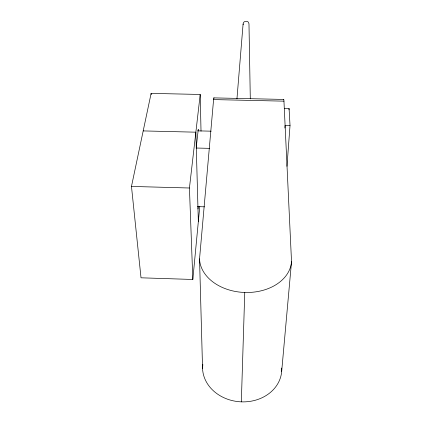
<?xml version="1.0" encoding="UTF-8"?>
<svg xmlns="http://www.w3.org/2000/svg" width="423" height="423" viewBox="0 0 423 423"><rect width="100%" height="100%" fill="white"/><g stroke="black" fill="none" stroke-linecap="round" stroke-linejoin="round"><path stroke-width="0.63" d="M241.332 401.85L244.758 292.473M284.912 128.016L285.097 125.388L290.025 125.504L286.974 166.297M283.595 99.606A10.221 0.534 -88.3 0 1 283.955 101.155L291.526 261.684L281.686 371.336A39.646 33.539 4.2 0 1 241.411 401.855A39.646 33.539 4.2 0 1 202.559 368.417L202.839 364.467M288.978 109.853L289.073 108.542L284.293 108.431M236.949 98.845L243.093 24.026C242.924 20.531 248.84 20.156 248.973 23.704L250.3 98.903M202.559 368.417L199.54 258.834L213.594 99.585A10.184 0.449 -88.7 0 1 214.017 98.406M201.02 131.199L200.206 94.461L151.117 93.377L131.474 186.427L141.018 277.805L192.825 279.471L199.772 206.519M197.99 208.936L198.25 206.308M196.277 147.167L198.26 129.396L198.292 130.707M192.825 279.471L189.435 188.002L200.206 94.461M213.853 97.882L283.743 99.437M213.594 99.585L283.955 101.155M197.573 130.85L211.151 131.178M143.196 130.913L195.865 132.182L198.339 221.525M196.108 148.024L209.723 148.362M131.474 186.427L189.435 188.002M197.493 206.625L204.552 206.821M243.093 24.026L243.22 24.719M151.117 93.377L151.217 94.689M289.073 108.542L290.025 125.504M281.591 368.047L281.686 371.336M291.526 261.684A46.054 33.554 2.4 0 1 244.869 292.473A46.054 33.554 2.4 0 1 199.54 258.834"/></g></svg>
